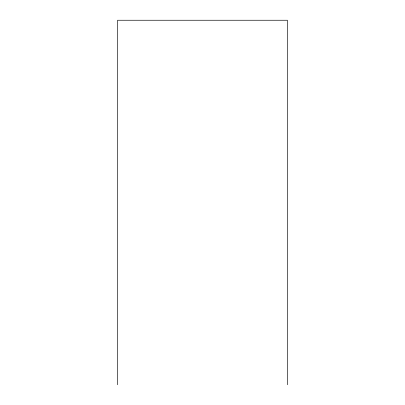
<?xml version="1.0" encoding="UTF-8"?>
<svg xmlns="http://www.w3.org/2000/svg" width="405" height="405" viewBox="0 0 405 405"><rect width="100%" height="100%" fill="white"/><g stroke="black" fill="none" stroke-linecap="round" stroke-linejoin="round"><path stroke-width="0.61" d="M287.413 384.75L287.413 20.25L117.587 20.25L117.587 384.75"/></g></svg>
